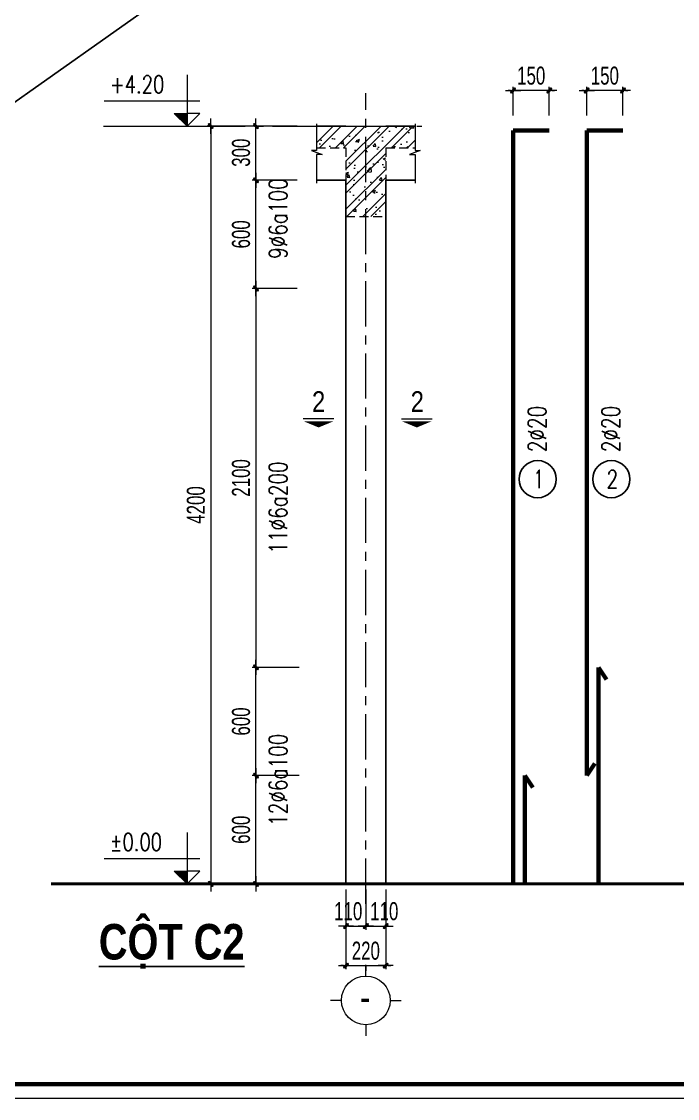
# Model space of a CAD drawing. Header units: millimetres. Extents: x -211129 to 461116, y -574633 to 115.
# Drawn here: x 64938 to 74019, y -561391 to -546468 of the extents above; entities that cross this region are included whole.
import ezdxf
from ezdxf.enums import TextEntityAlignment as Align

# ---------------------------------------------------------------- set-up
doc = ezdxf.new("R2010")
doc.units = ezdxf.units.MM
doc.header["$MEASUREMENT"] = 0
doc.header["$PDMODE"] = 32
for name, pattern in [('CENTERX2', [4, 2.5, -0.5, 0.5, -0.5]), ('DASHDOT', [1, 0.5, -0.25, 0, -0.25]), ('HIDDEN', [0.375, 0.25, -0.125])]:
    doc.linetypes.add(name, pattern=pattern)
doc.layers.get('Defpoints').update_dxf_attribs({"color": 1})
for name, color, linetype, lineweight in [('EG Khac', 4, 'Continuous', 9), ('EG Net dam3', 1, 'Continuous', 60), ('EG Text1', 3, 'Continuous', 20), ('EG Text2', 7, 'Continuous', 20), ('ISO', 153, 'Continuous', 13), ('Khac', 156, 'Continuous', 9), ('Khungten_LCDI', 7, 'Continuous', 5), ('KICHTHUOC', 8, 'Continuous', 18), ('LC Dim', 8, 'Continuous', 18), ('LC Hatch @ 1', 252, 'Continuous', 9), ('LC ISO', 153, 'Continuous', 13), ('LC Khac', 4, 'Continuous', 9), ('LC MANH DUT', 35, 'HIDDEN', 5), ('LC Net dam2', 6, 'Continuous', 40), ('LC Net manh', 133, 'Continuous', 5), ('LC Net thay', 63, 'Continuous', 25), ('LC Net truc', 79, 'DASHDOT', 13), ('LC Text1', 3, 'Continuous', 20), ('LC Text2', 7, 'Continuous', 25)]:
    doc.layers.add(name, color=color, linetype=linetype, lineweight=lineweight)
doc.layers.add('KCS_Plotter', color=11, linetype='Continuous', plot=False)
doc.styles.add('EG 1', font='VHAVANB.TTF')
doc.styles.add('EG Hai', font='VHARIALN.TTF', dxfattribs={"width": 0.7})
doc.styles.add('EG Huy', font='vnsimli.shx', dxfattribs={"width": 0.75})
doc.styles.add('HOATBIF', font='hoatbif.shx', dxfattribs={"width": 0.7})
doc.styles.add('Khungten', font='VHAVAN.TTF', dxfattribs={"width": 0.9, "height": 5000})
doc.styles.add('LC 1', font='VHAVANB.TTF')
doc.styles.add('LC 3', font='vnsimli.shx', dxfattribs={"width": 0.75})
doc.styles.add('LC3', font='VHARIALB.TTF', dxfattribs={"width": 0.8})
doc.styles.add('RMS2', font='romans.shx', dxfattribs={"width": 0.75})
doc.styles.add('Title', font='VHBLACK.TTF', dxfattribs={"width": 0.8})
doc.dimstyles.new('1-100(1-40)', dxfattribs={"dimscale": 40, "dimtxt": 2.5, "dimasz": 0.35, "dimexe": 0.5, "dimexo": 0, "dimgap": 0.8, "dimtad": 1, "dimdec": 0, "dimzin": 0, "dimdsep": 46, "dimtxsty": 'HOATBIF', "dimblk1": 'DOT', "dimblk2": 'DOT', "dimsah": 1, "dimcen": -1, "dimdle": 1, "dimclrd": 256, "dimclre": 256, "dimclrt": 4, "dimadec": 3, "dimazin": 2, "dimtfac": 0.333333, "dimtdec": 0, "dimtix": 1, "dimtmove": 2, "dimatfit": 3, "dimldrblk": 'DOT', "dimfxl": 1, "dimtvp": 0.833333, "dimtolj": 1, "dimtzin": 0, "dimarcsym": 0})

# ---------------------------------------------------------------- blocks, each defined once
blk = doc.blocks.new('catngang')
at = {"layer": 'EG Khac', "color": 1, "ltscale": 2}
blk.add_line((0, 0), (-4.41, 0), dxfattribs=at)
blk.add_lwpolyline([(-2.21, -1.22, 0, 4.29, 0), (-2.21, -0.33, 2.5, 2.5, 0)], format="xyseb", dxfattribs=at)
at = {"layer": 'EG Khac', "color": 7, "style": 'EG 1'}
blk.add_attdef('MC', text='', height=3, dxfattribs=at).set_placement((-2.21, 2.5), align=Align.MIDDLE_CENTER)
blk = doc.blocks.new('CT')
at = {"layer": 'LC Khac'}
blk.add_hatch(color=252, dxfattribs=at).paths.add_polyline_path([(3.25, 1.6), (1.64, 1.6), (1.64, 0)])
at = {"layer": 'LC Khac', "color": 9, "ltscale": 50}
for p, q in [((0.05, 3.14), (12, 3.14)), ((12.09, 0), (0, 0))]:
    blk.add_line(p, q, dxfattribs=at)
for points in [[(1.64, 6.43), (1.64, 0)], [(1.64, 0), (0.03, 1.6), (1.64, 1.6)], [(1.64, 0), (3.25, 1.6), (1.64, 1.6)]]:
    blk.add_lwpolyline(points, dxfattribs=at)
at = {"layer": 'LC Khac', "color": 3, "style": 'LC 3', "width": 0.75}
blk.add_attdef('CT', (1.91, 3.5), '', height=2.2, dxfattribs=at)
blk = doc.blocks.new('DOT')
at = {"layer": 'LC Dim'}
blk.add_line((-3, 0), (3, 0), dxfattribs=at)
at = {"layer": 'LC Dim', "color": 4}
blk.add_line((-1, -1), (1, 1), dxfattribs=at)
blk.add_lwpolyline([(0.5, 1), (-1, -0.5), (-0.5, -1), (1, 0.5)], close=True, dxfattribs=at)
blk = doc.blocks.new('*D1251')
at = {"layer": 'Defpoints', "color": 0, "ltscale": 2, "transparency": 16777216}
for p in [(-1205.9, -5698.2), (-966.4, -5698.2), (-966.4, -6298.2)]:
    blk.add_point(p, dxfattribs=at)
at = {"layer": 'LC Dim', "lineweight": -2, "ltscale": 2, "transparency": 16777216}
for p, q in [((-966.4, -5698.2), (-1225.9, -5698.2)), ((-1205.9, -6284.2), (-1205.9, -5712.2)), ((-966.4, -6298.2), (-1225.9, -6298.2))]:
    blk.add_line(p, q, dxfattribs=at)
at = {"layer": 'LC Dim', "lineweight": -2, "ltscale": 2, "transparency": 16777216, "xscale": 14, "yscale": 14, "zscale": 14}
for p, rotation in [((-1205.9, -5698.2), 90), ((-1205.9, -6298.2), 270)]:
    blk.add_blockref('DOT', p, dxfattribs=dict(at, rotation=rotation))
at = {"layer": 'LC Dim', "color": 4, "ltscale": 2, "transparency": 16777216, "insert": (-1287.9, -5998.2), "char_height": 100, "attachment_point": 5, "rotation": 90, "style": 'HOATBIF'}
blk.add_mtext('\\A1;600', dxfattribs=at)
blk = doc.blocks.new('_Dot')
at = {"color": 0, "linetype": 'ByBlock', "lineweight": -2}
blk.add_line((-0.5, 0), (-1, 0), dxfattribs=at)
at = {"color": 0, "linetype": 'ByBlock', "const_width": 0.5}
blk.add_lwpolyline([(-0.25, 0, 1), (0.25, 0, 1)], format="xyb", close=True, dxfattribs=at)
blk = doc.blocks.new('*D1252')
at = {"layer": 'Defpoints', "color": 0, "ltscale": 2, "transparency": 16777216}
for p in [(-1205.9, -2398.2), (-976.4, -2398.2), (-976.4, -2998.2)]:
    blk.add_point(p, dxfattribs=at)
at = {"layer": 'LC Dim', "lineweight": -2, "ltscale": 2, "transparency": 16777216}
for p, q in [((-976.4, -2398.2), (-1225.9, -2398.2)), ((-1205.9, -2984.2), (-1205.9, -2412.2)), ((-976.4, -2998.2), (-1225.9, -2998.2))]:
    blk.add_line(p, q, dxfattribs=at)
at = {"layer": 'LC Dim', "lineweight": -2, "ltscale": 2, "transparency": 16777216, "xscale": 14, "yscale": 14, "zscale": 14}
for p, rotation in [((-1205.9, -2398.2), 90), ((-1205.9, -2998.2), 270)]:
    blk.add_blockref('DOT', p, dxfattribs=dict(at, rotation=rotation))
at = {"layer": 'LC Dim', "color": 4, "ltscale": 2, "transparency": 16777216, "insert": (-1287.9, -2698.2), "char_height": 100, "attachment_point": 5, "rotation": 90, "style": 'HOATBIF'}
blk.add_mtext('\\A1;600', dxfattribs=at)
blk = doc.blocks.new('*D1253')
at = {"layer": 'Defpoints', "color": 0, "ltscale": 2, "transparency": 16777216}
for p in [(-976.4, -2998.2), (-1205.9, -5098.2), (-976.4, -5098.2)]:
    blk.add_point(p, dxfattribs=at)
at = {"layer": 'LC Dim', "lineweight": -2, "ltscale": 2, "transparency": 16777216}
for p, q in [((-976.4, -2998.2), (-1225.9, -2998.2)), ((-1205.9, -3012.2), (-1205.9, -5084.2)), ((-976.4, -5098.2), (-1225.9, -5098.2))]:
    blk.add_line(p, q, dxfattribs=at)
at = {"layer": 'LC Dim', "lineweight": -2, "ltscale": 2, "transparency": 16777216, "xscale": 14, "yscale": 14, "zscale": 14}
for p, rotation in [((-1205.9, -2998.2), 90), ((-1205.9, -5098.2), 270)]:
    blk.add_blockref('DOT', p, dxfattribs=dict(at, rotation=rotation))
at = {"layer": 'LC Dim', "color": 4, "ltscale": 2, "transparency": 16777216, "insert": (-1287.9, -4048.2), "char_height": 100, "attachment_point": 5, "rotation": 90, "style": 'HOATBIF'}
blk.add_mtext('\\A1;2100', dxfattribs=at)
blk = doc.blocks.new('*D1254')
at = {"layer": 'Defpoints', "color": 0, "ltscale": 2, "transparency": 16777216}
for p in [(-976.4, -2098.2), (-1455.9, -6298.2), (-976.4, -6298.2)]:
    blk.add_point(p, dxfattribs=at)
at = {"layer": 'LC Dim', "lineweight": -2, "ltscale": 2, "transparency": 16777216}
for p, q in [((-976.4, -2098.2), (-1475.9, -2098.2)), ((-1455.9, -2112.2), (-1455.9, -6284.2)), ((-976.4, -6298.2), (-1475.9, -6298.2))]:
    blk.add_line(p, q, dxfattribs=at)
at = {"layer": 'LC Dim', "lineweight": -2, "ltscale": 2, "transparency": 16777216, "xscale": 14, "yscale": 14, "zscale": 14}
for p, rotation in [((-1455.9, -2098.2), 90), ((-1455.9, -6298.2), 270)]:
    blk.add_blockref('DOT', p, dxfattribs=dict(at, rotation=rotation))
at = {"layer": 'LC Dim', "color": 4, "ltscale": 2, "transparency": 16777216, "insert": (-1537.9, -4198.2), "char_height": 100, "attachment_point": 5, "rotation": 90, "style": 'HOATBIF'}
blk.add_mtext('\\A1;4200', dxfattribs=at)
blk = doc.blocks.new('*D1255')
at = {"layer": 'Defpoints', "color": 0, "ltscale": 2, "transparency": 16777216}
for p in [(-707, -6328.7), (-597, -6328.7), (-597, -6532.2)]:
    blk.add_point(p, dxfattribs=at)
at = {"layer": 'LC Dim', "lineweight": -2, "ltscale": 2, "transparency": 16777216}
for p, q in [((-707, -6328.7), (-707, -6552.2)), ((-597, -6328.7), (-597, -6552.2)), ((-693, -6532.2), (-611, -6532.2))]:
    blk.add_line(p, q, dxfattribs=at)
at = {"layer": 'LC Dim', "lineweight": -2, "ltscale": 2, "transparency": 16777216, "xscale": 14, "yscale": 14, "zscale": 14, "rotation": 180}
blk.add_blockref('DOT', (-707, -6532.2), dxfattribs=at)
at = {"layer": 'LC Dim', "lineweight": -2, "ltscale": 2, "transparency": 16777216, "xscale": 14, "yscale": 14, "zscale": 14}
blk.add_blockref('DOT', (-597, -6532.2), dxfattribs=at)
at = {"layer": 'LC Dim', "color": 4, "ltscale": 2, "transparency": 16777216, "insert": (-694.4, -6450.2), "char_height": 100, "attachment_point": 5, "style": 'HOATBIF'}
blk.add_mtext('\\A1;110', dxfattribs=at)
blk = doc.blocks.new('*D1256')
at = {"layer": 'Defpoints', "color": 0, "ltscale": 2, "transparency": 16777216}
for p in [(-597, -6328.7), (-487, -6328.7), (-487, -6532.2)]:
    blk.add_point(p, dxfattribs=at)
at = {"layer": 'LC Dim', "lineweight": -2, "ltscale": 2, "transparency": 16777216}
for p, q in [((-597, -6328.7), (-597, -6552.2)), ((-487, -6328.7), (-487, -6552.2)), ((-583, -6532.2), (-501, -6532.2))]:
    blk.add_line(p, q, dxfattribs=at)
at = {"layer": 'LC Dim', "lineweight": -2, "ltscale": 2, "transparency": 16777216, "xscale": 14, "yscale": 14, "zscale": 14, "rotation": 180}
blk.add_blockref('DOT', (-597, -6532.2), dxfattribs=at)
at = {"layer": 'LC Dim', "lineweight": -2, "ltscale": 2, "transparency": 16777216, "xscale": 14, "yscale": 14, "zscale": 14}
blk.add_blockref('DOT', (-487, -6532.2), dxfattribs=at)
at = {"layer": 'LC Dim', "color": 4, "ltscale": 2, "transparency": 16777216, "insert": (-494.9, -6450.2), "char_height": 100, "attachment_point": 5, "style": 'HOATBIF'}
blk.add_mtext('\\A1;110', dxfattribs=at)
blk = doc.blocks.new('*D1257')
at = {"layer": 'Defpoints', "color": 0, "ltscale": 2, "transparency": 16777216}
for p in [(-707, -6328.7), (-487, -6328.7), (-487, -6751.2)]:
    blk.add_point(p, dxfattribs=at)
at = {"layer": 'LC Dim', "lineweight": -2, "ltscale": 2, "transparency": 16777216}
for p, q in [((-707, -6328.7), (-707, -6771.2)), ((-487, -6328.7), (-487, -6771.2)), ((-721, -6751.2), (-735, -6751.2)), ((-707, -6751.2), (-487, -6751.2)), ((-473, -6751.2), (-459, -6751.2))]:
    blk.add_line(p, q, dxfattribs=at)
at = {"layer": 'LC Dim', "lineweight": -2, "ltscale": 2, "transparency": 16777216, "xscale": 14, "yscale": 14, "zscale": 14}
blk.add_blockref('DOT', (-707, -6751.2), dxfattribs=at)
at = {"layer": 'LC Dim', "lineweight": -2, "ltscale": 2, "transparency": 16777216, "xscale": 14, "yscale": 14, "zscale": 14, "rotation": 180}
blk.add_blockref('DOT', (-487, -6751.2), dxfattribs=at)
at = {"layer": 'LC Dim', "color": 4, "ltscale": 2, "transparency": 16777216, "insert": (-597, -6669.2), "char_height": 100, "attachment_point": 5, "style": 'HOATBIF'}
blk.add_mtext('\\A1;220', dxfattribs=at)
blk = doc.blocks.new('TTRUC')
at = {"layer": 'LC ISO'}
for p, q in [((0, 6.95), (0, 10.13)), ((-6.95, 0), (-10.13, 0)), ((6.95, 0), (10.13, 0)), ((0, -6.95), (0, -10.13))]:
    blk.add_line(p, q, dxfattribs=at)
at = {"layer": 'LC Net manh'}
blk.add_circle((0, 0), 6.95, dxfattribs=at)
blk = doc.blocks.new('*D1236')
at = {"layer": 'Defpoints', "color": 0, "ltscale": 2, "transparency": 16777216}
for p in [(-1205.9, -2098.2), (-976.4, -2098.2), (-976.4, -2398.2)]:
    blk.add_point(p, dxfattribs=at)
at = {"layer": 'LC Dim', "lineweight": -2, "ltscale": 2, "transparency": 16777216}
for p, q in [((-976.4, -2098.2), (-1225.9, -2098.2)), ((-1205.9, -2384.2), (-1205.9, -2112.2)), ((-976.4, -2398.2), (-1225.9, -2398.2))]:
    blk.add_line(p, q, dxfattribs=at)
at = {"layer": 'LC Dim', "lineweight": -2, "ltscale": 2, "transparency": 16777216, "xscale": 14, "yscale": 14, "zscale": 14}
for p, rotation in [((-1205.9, -2098.2), 90), ((-1205.9, -2398.2), 270)]:
    blk.add_blockref('DOT', p, dxfattribs=dict(at, rotation=rotation))
at = {"layer": 'LC Dim', "color": 4, "ltscale": 2, "transparency": 16777216, "insert": (-1287.9, -2245.6), "char_height": 100, "attachment_point": 5, "rotation": 90, "style": 'HOATBIF'}
blk.add_mtext('\\A1;300', dxfattribs=at)
blk = doc.blocks.new('*D1237')
at = {"layer": 'Defpoints', "color": 0, "ltscale": 2, "transparency": 16777216}
for p in [(218.7, -1900.7), (218.7, -2039.7), (419, -2039.7)]:
    blk.add_point(p, dxfattribs=at)
at = {"layer": 'LC Dim', "lineweight": -2, "ltscale": 2, "transparency": 16777216}
for p, q in [((204.7, -1900.7), (190.7, -1900.7)), ((218.7, -2039.7), (218.7, -1880.7)), ((419, -1900.7), (218.7, -1900.7)), ((419, -2039.7), (419, -1880.7)), ((433, -1900.7), (447, -1900.7))]:
    blk.add_line(p, q, dxfattribs=at)
at = {"layer": 'LC Dim', "lineweight": -2, "ltscale": 2, "transparency": 16777216, "xscale": 14, "yscale": 14, "zscale": 14}
blk.add_blockref('DOT', (218.7, -1900.7), dxfattribs=at)
at = {"layer": 'LC Dim', "lineweight": -2, "ltscale": 2, "transparency": 16777216, "xscale": 14, "yscale": 14, "zscale": 14, "rotation": 180}
blk.add_blockref('DOT', (419, -1900.7), dxfattribs=at)
at = {"layer": 'LC Dim', "color": 4, "ltscale": 2, "transparency": 16777216, "insert": (318.9, -1818.7), "char_height": 100, "attachment_point": 5, "style": 'HOATBIF'}
blk.add_mtext('\\A1;150', dxfattribs=at)
blk = doc.blocks.new('TIEUDE1')
at = {"layer": 'LC Text2', "color": 7, "style": 'LC 1'}
blk.add_attdef('TIªU§Ò', text='', height=5, dxfattribs=at).set_placement((0, 0), align=Align.BOTTOM_CENTER)
blk.add_attdef('TL', text='', height=3, dxfattribs=at).set_placement((0, -2), align=Align.TOP_CENTER)
blk = doc.blocks.new('*D1238')
at = {"layer": 'Defpoints', "color": 0, "ltscale": 2, "transparency": 16777216}
for p in [(626.6, -1900.7), (626.6, -2039.7), (826.9, -2039.7)]:
    blk.add_point(p, dxfattribs=at)
at = {"layer": 'LC Dim', "lineweight": -2, "ltscale": 2, "transparency": 16777216}
for p, q in [((612.6, -1900.7), (598.6, -1900.7)), ((626.6, -2039.7), (626.6, -1880.7)), ((826.9, -1900.7), (626.6, -1900.7)), ((826.9, -2039.7), (826.9, -1880.7)), ((840.9, -1900.7), (854.9, -1900.7))]:
    blk.add_line(p, q, dxfattribs=at)
at = {"layer": 'LC Dim', "lineweight": -2, "ltscale": 2, "transparency": 16777216, "xscale": 14, "yscale": 14, "zscale": 14}
blk.add_blockref('DOT', (626.6, -1900.7), dxfattribs=at)
at = {"layer": 'LC Dim', "lineweight": -2, "ltscale": 2, "transparency": 16777216, "xscale": 14, "yscale": 14, "zscale": 14, "rotation": 180}
blk.add_blockref('DOT', (826.9, -1900.7), dxfattribs=at)
at = {"layer": 'LC Dim', "color": 4, "ltscale": 2, "transparency": 16777216, "insert": (726.8, -1818.7), "char_height": 100, "attachment_point": 5, "style": 'HOATBIF'}
blk.add_mtext('\\A1;150', dxfattribs=at)
blk = doc.blocks.new('*D1239')
at = {"layer": 'Defpoints', "color": 0, "ltscale": 2, "transparency": 16777216}
for p in [(-1205.9, -5098.2), (-966.4, -5098.2), (-966.4, -5698.2)]:
    blk.add_point(p, dxfattribs=at)
at = {"layer": 'LC Dim', "lineweight": -2, "ltscale": 2, "transparency": 16777216}
for p, q in [((-966.4, -5098.2), (-1225.9, -5098.2)), ((-1205.9, -5684.2), (-1205.9, -5112.2)), ((-966.4, -5698.2), (-1225.9, -5698.2))]:
    blk.add_line(p, q, dxfattribs=at)
at = {"layer": 'LC Dim', "lineweight": -2, "ltscale": 2, "transparency": 16777216, "xscale": 14, "yscale": 14, "zscale": 14}
for p, rotation in [((-1205.9, -5098.2), 90), ((-1205.9, -5698.2), 270)]:
    blk.add_blockref('DOT', p, dxfattribs=dict(at, rotation=rotation))
at = {"layer": 'LC Dim', "color": 4, "ltscale": 2, "transparency": 16777216, "insert": (-1287.9, -5398.2), "char_height": 100, "attachment_point": 5, "rotation": 90, "style": 'HOATBIF'}
blk.add_mtext('\\A1;600', dxfattribs=at)
blk = doc.blocks.new('lcdi fix')
at = {"layer": 'Defpoints', "lineweight": 0}
blk.add_lwpolyline([(-1200, -14850), (-1200, 14850), (40800, 14850), (40800, -14850)], close=True, dxfattribs=at)
at = {"layer": 'Khungten_LCDI', "color": 5, "lineweight": 60}
blk.add_lwpolyline([(0, -14650), (0, 14650), (40600, 14650), (40600, -14650)], close=True, dxfattribs=at)
at = {"color": 7, "style": 'Khungten', "width": 0.8}
for tag, p in [('REVISION', (39499, -10746)), ('NGAYHT', (39546, -11609))]:
    blk.add_attdef(tag, text='', height=200, dxfattribs=at).set_placement(p, align=Align.CENTER)
at = {"layer": 'LC Text1', "color": 3, "style": 'LC 1', "width": 1.834006}
for tag, p, p2 in [('TENBANVE1', (36913, -8886), (40339, -8886)), ('TENBANVE2', (36913, -9562), (40339, -9562))]:
    blk.add_attdef(tag, text='', height=250, dxfattribs=at).set_placement(p, p2, align=Align.FIT)
at = {"layer": 'LC Text1', "style": 'Title', "width": 0.7}
blk.add_attdef('SOBANVE', text='', height=250, dxfattribs=at).set_placement((39562, -13896), align=Align.CENTER)
blk = doc.blocks.new('fdsg')
at = {"layer": 'LC Hatch @ 1', "ltscale": 250}
h = blk.add_hatch(dxfattribs=at)
h.set_pattern_fill('BTCT', color=256, scale=25)
h.set_pattern_definition([(50, (0, 0), (179.315, -15.688), [18.75, -206.25]), (355, (0, 0), (-34.688, 188.048), [15, -165]), (100.4514, (14.94, -1.3), (144.627, 172.36), [15.935, -175.286]), (46.184, (0, 50), (266.81, -41.38), [28.125, -309.375]), (96.636, (22.23, 46.55), (233.666, 243.53), [23.903, -262.928]), (351.184, (0, 50), (233.665, 243.53), [22.5, -247.5]), (21, (25, 37.5), (149.227, -100.655), [18.75, -206.25]), (326, (25, 37.5), (60.829, 181.288), [15, -165]), (71.4514, (37.44, 29.11), (210.056, 80.633), [15.935, -175.286]), (37.5, (0, 0), (3.04, 83.2235), [0, -163, 0, -167.5, 0, -165.625]), (7.5, (0, 0), (65.7674, 98.603), [0, -95.5, 0, -159.25, 0, -63.125]), (327.5, (-55.75, 0), (133.4556, -5.6387), [0, -62.5, 0, -195, 0, -258.75]), (317.5, (-80.75, 0), (145.7965, 25.026), [0, -81.25, 0, -129.5, 0, -183.75]), (45, (0, 0), (-66.2913, 66.2913), []), (45, (44.19, 0), (-66.2913, 66.2913), [])])
h.paths.add_polyline_path([(-597, -2098.2), (-869.8, -2098.2), (-869.8, -2218.2), (-707, -2218.2), (-707, -2598.2), (-597, -2598.2)])
h.paths.add_polyline_path([(-324.1, -2098.2), (-597, -2098.2), (-597, -2598.2), (-487, -2598.2), (-487, -2218.2), (-324.1, -2218.2)])
at = {"layer": 'EG Net dam3', "ltscale": 500}
for p, q in [((218.7, -6298.2), (218.7, -2123.2)), ((218.7, -2123.2), (419, -2123.2)), ((626.6, -5698.2), (626.6, -2123.2)), ((626.6, -2123.2), (826.9, -2123.2)), ((690.9, -6298.2), (690.9, -5098.2)), ((690.9, -5098.2), (735, -5164.8)), ((670.7, -5631.6), (626.6, -5698.2)), ((283.1, -6298.2), (283.1, -5698.2)), ((283.1, -5698.2), (327.1, -5764.8))]:
    blk.add_line(p, q, dxfattribs=at)
at = {"layer": 'ISO'}
for points in [[(-869.8, -2086.3), (-869.8, -2234), (-897.6, -2234), (-839.4, -2255), (-869.8, -2255), (-869.8, -2414.3)], [(-324.1, -2086.3), (-324.1, -2234), (-296.4, -2234), (-354.6, -2255), (-324.1, -2255), (-324.1, -2414.3)]]:
    blk.add_lwpolyline(points, dxfattribs=at)
at = {"layer": 'LC MANH DUT', "ltscale": 200}
for p, q in [((-869.8, -2218.2), (-707, -2218.2)), ((-707, -2218.2), (-707, -2598.2)), ((-487, -2218.2), (-487, -2598.2)), ((-487, -2218.2), (-324.1, -2218.2)), ((-707, -2598.2), (-487, -2598.2))]:
    blk.add_line(p, q, dxfattribs=at)
at = {"layer": 'LC Net dam2', "ltscale": 2}
blk.add_lwpolyline([(-2339, -6298.2), (4352, -6298.2)], dxfattribs=at)
at = {"layer": 'LC Net thay'}
for p, q in [((-869.8, -2098.2), (-707, -2098.2)), ((-487, -2098.2), (-324.1, -2098.2)), ((-707, -2398.2), (-869.8, -2398.2)), ((-707, -6298.2), (-707, -2398.2)), ((-487, -6298.2), (-487, -2398.2)), ((-487, -2398.2), (-324.1, -2398.2))]:
    blk.add_line(p, q, dxfattribs=at)
at = {"layer": 'LC Net truc', "linetype": 'CENTERX2', "ltscale": 100}
for p, q in [((-597, -6408.3), (-597, -1916.3)), ((-1514.4, -2098.2), (-286.6, -2098.2)), ((-597, -6751.2), (-597, -6780.1))]:
    blk.add_line(p, q, dxfattribs=at)
at = {"layer": 'LC Text2', "linetype": 'ByBlock'}
for centre in [(354.7, -4055), (762.6, -4055)]:
    blk.add_circle(centre, 102.9, dxfattribs=at)
at = {"layer": 'EG Text1'}
ref = blk.add_blockref('CT', (-1514.4, -2098.2), dxfattribs=dict(at, xscale=-44.25072279153392, yscale=44.25072279159212, zscale=44.25072279160228))
ref.add_attrib('CT', '+4.20', (-2013.6, -1914.9), dxfattribs={"layer": 'Khac', "color": 3, "height": 97.35, "style": 'EG Huy', "width": 0.75})
ref = blk.add_blockref('CT', (-1514.4, -6298.2), dxfattribs=dict(at, xscale=-44.25072279153392, yscale=44.25072279159212, zscale=44.25072279160228))
ref.add_attrib('CT', '%%p0.00', (-2013.6, -6114.9), dxfattribs={"layer": 'Khac', "color": 3, "height": 97.35, "style": 'EG Huy', "width": 0.75})
at = {"layer": 'EG Text2'}
ref = blk.add_blockref('catngang', (-773.5, -3721.5), dxfattribs=dict(at, xscale=38.47888938407414, yscale=38.47888938407414, zscale=38.47888938407414))
ref.add_attrib('MC', '2', dxfattribs={"layer": 'Khac', "color": 7, "height": 115.4, "style": 'EG Hai'}).set_placement((-858.4, -3625.3), align=Align.MIDDLE_CENTER)
ref = blk.add_blockref('catngang', (-399.9, -3721.5), dxfattribs=dict(at, xscale=-38.47888938407414, yscale=38.47888938395772, zscale=38.47888938399652))
ref.add_attrib('MC', '2', dxfattribs={"layer": 'Khac', "color": 7, "height": 115.4, "style": 'EG Hai'}).set_placement((-312, -3625.3), align=Align.MIDDLE_CENTER)
at = {"layer": 'KICHTHUOC', "xscale": 19.39036266761832, "yscale": 19.39036266761832, "zscale": 19.39036266761832}
blk.add_blockref('TTRUC', (-597, -6944), dxfattribs=at)
at = {"layer": 'LC Text2'}
ref = blk.add_blockref('TIEUDE1', (-1672.2, -6776.6), dxfattribs=dict(at, xscale=40, yscale=40, zscale=40))
ref.add_attrib('TIªU§Ò', '%%UCéT c2', dxfattribs={"color": 7, "height": 196.98, "style": 'LC3', "width": 0.8}).set_placement((-1672.2, -6776.6), align=Align.BOTTOM_CENTER)
at = {"layer": 'EG Text2', "linetype": 'ByBlock', "style": 'RMS2', "width": 0.75}
for s, p in [('9%%C6a100', (-1033.1, -2834.3)), ('2%%C20', (401.5, -3905.5)), ('2%%C20', (809.4, -3905.5)), ('11%%C6a200', (-1033.1, -4467.6)), ('12%%C6a100', (-1033.1, -5976.8))]:
    blk.add_text(s, height=100, rotation=90, dxfattribs=at).set_placement(p)
at = {"layer": 'LC Text1', "ltscale": 0.2, "style": 'LC 1', "width": 0.9}
blk.add_text('-', height=150, dxfattribs=at).set_placement((-600.6, -7046.8), align=Align.BOTTOM_CENTER)
at = {"layer": 'LC Text2', "linetype": 'ByBlock', "style": 'LC 3', "width": 0.75}
for s, p in [('1', (360.5, -4055)), ('2', (768.4, -4055))]:
    blk.add_text(s, height=100, dxfattribs=at).set_placement(p, align=Align.MIDDLE_CENTER)
at = {"layer": 'LC Dim', "ltscale": 2}
for base, p1, p2, picture, middle in [((218.7, -1900.7), (419, -2039.7), (218.7, -2039.7), '*D1237', (318.9, -1818.7)), ((626.6, -1900.7), (826.9, -2039.7), (626.6, -2039.7), '*D1238', (726.8, -1818.7))]:
    dim = blk.add_linear_dim(base=base, p1=p1, p2=p2, angle=180, text='150', dimstyle='1-100(1-40)', dxfattribs=at)
    dim.commit()
    dim.dimension.update_dxf_attribs({"geometry": picture, "text_midpoint": middle})
for base, p1, p2, picture, middle in [((-1455.9, -6298.2), (-976.4, -2098.2), (-976.4, -6298.2), '*D1254', (-1537.9, -4198.2)), ((-1205.9, -2398.2), (-976.4, -2998.2), (-976.4, -2398.2), '*D1252', (-1287.9, -2698.2)), ((-1205.9, -5098.2), (-976.4, -2998.2), (-976.4, -5098.2), '*D1253', (-1287.9, -4048.2)), ((-1205.9, -5098.2), (-966.4, -5698.2), (-966.4, -5098.2), '*D1239', (-1287.9, -5398.2)), ((-1205.9, -5698.2), (-966.4, -6298.2), (-966.4, -5698.2), '*D1251', (-1287.9, -5998.2))]:
    dim = blk.add_linear_dim(base=base, p1=p1, p2=p2, angle=90, dimstyle='1-100(1-40)', dxfattribs=at)
    dim.commit()
    dim.dimension.update_dxf_attribs({"geometry": picture, "text_midpoint": middle})
dim = blk.add_linear_dim(base=(-1205.9, -2098.2), p1=(-976.4, -2398.2), p2=(-976.4, -2098.2), angle=270, dimstyle='1-100(1-40)', dxfattribs=at)
dim.commit()
dim.dimension.update_dxf_attribs({"geometry": '*D1236', "text_midpoint": (-1287.9, -2245.6), "dimtype": 160})
for base, p1, p2, picture, middle in [((-597, -6532.2), (-707, -6328.7), (-597, -6328.7), '*D1255', (-694.4, -6450.2)), ((-487, -6532.2), (-597, -6328.7), (-487, -6328.7), '*D1256', (-494.9, -6450.2))]:
    dim = blk.add_linear_dim(base=base, p1=p1, p2=p2, dimstyle='1-100(1-40)', dxfattribs=at)
    dim.commit()
    dim.dimension.update_dxf_attribs({"geometry": picture, "text_midpoint": middle, "dimtype": 160})
dim = blk.add_linear_dim(base=(-487, -6751.2), p1=(-707, -6328.7), p2=(-487, -6328.7), dimstyle='1-100(1-40)', dxfattribs=at)
dim.commit()
dim.dimension.update_dxf_attribs({"geometry": '*D1257', "text_midpoint": (-597, -6669.2)})

msp = doc.modelspace()

# ---------------------------------------------------------------- linework, layer by layer
at = {"layer": 'KCS_Plotter', "ltscale": 750}
msp.add_line((45316.3, -561391.2), (87316.3, -531691.2), dxfattribs=at)

# ---------------------------------------------------------------- block references
at = {"layer": 'LC Dim', "xscale": 2.5, "yscale": 2.5, "zscale": 2.5}
msp.add_blockref('fdsg', (71197.2, -542672.2), dxfattribs=at)
at = {"layer": 'LC Net thay'}
msp.add_blockref('lcdi fix', (46516.3, -546541.2), dxfattribs=at)

doc.saveas('drawing.dxf')
